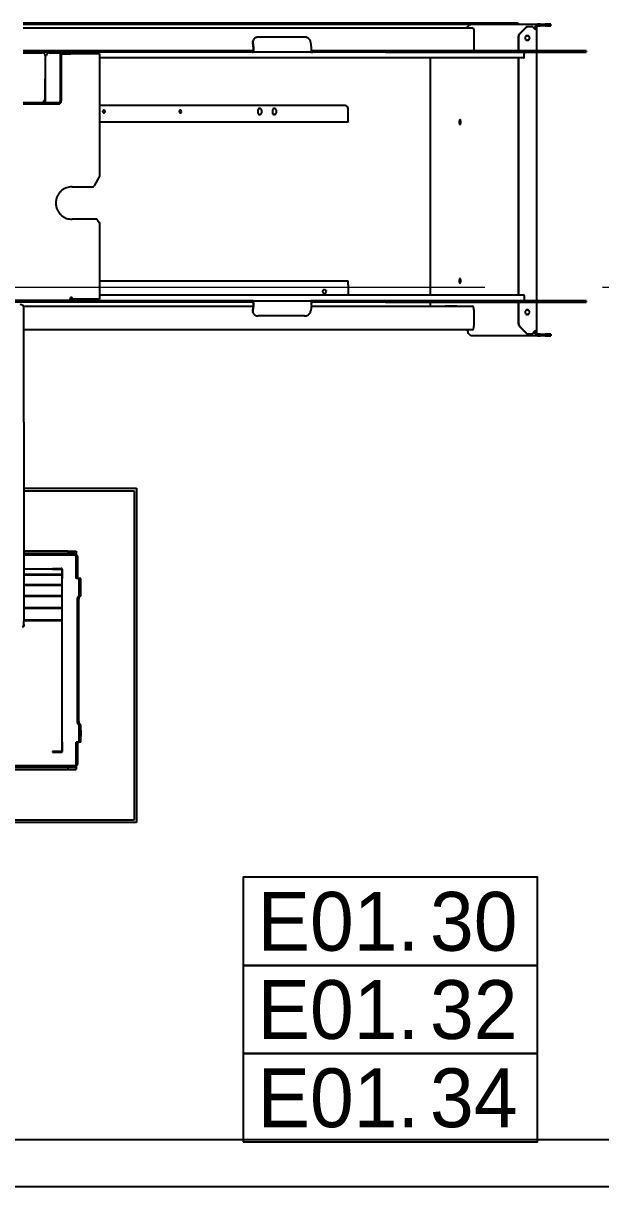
# Model space of a CAD drawing. Header units: millimetres. Extents: x -187347 to 135007, y -6415 to 292048.
# Drawn here: x -67176 to -66195, y 42526 to 44504 of the extents above; entities that cross this region are included whole.
import ezdxf
from ezdxf.enums import TextEntityAlignment as Align

# ---------------------------------------------------------------- set-up
doc = ezdxf.new("R2010")
doc.units = ezdxf.units.MM
doc.header["$LTSCALE"] = 100
doc.linetypes.add('Z_LINE-CNTR', pattern=[17, 12, -2, 1, -2])
for name, color, linetype in [('Layout Cabinplant', 30, 'Continuous'), ('LAYOUT customer', 5, 'Continuous'), ('POSNR', 4, 'Continuous'), ('STEEL', 5, 'Continuous')]:
    doc.layers.add(name, color=color, linetype=linetype)
doc.layers.add('S-GRID', color=7, linetype='Continuous', lineweight=5)
doc.styles.add('015_100', font='', dxfattribs={"height": 150})
doc.styles.get('015_100').set_extended_font_data('Univers 45 Light')

# ---------------------------------------------------------------- blocks, each defined once
blk = doc.blocks.new('General_posnr_weighing')
at = {"layer": 'POSNR', "color": 4, "linetype": 'Continuous'}
blk.add_lwpolyline([(-250, -75), (250, -75), (250, 75), (-250, 75)], close=True, dxfattribs=at)
at = {"layer": 'POSNR', "color": 4, "linetype": 'Continuous', "style": '015_100', "flags": 8}
for tag, p in [('E01.', (-88.2, 0)), ('XX', (141.8, 0))]:
    blk.add_attdef(tag, text='', height=100, dxfattribs=at).set_placement(p, align=Align.MIDDLE)
blk = doc.blocks.new('steel weighing')
at = {"layer": 'STEEL', "color": 7, "linetype": 'ByBlock', "ltscale": 20, "elevation": 1.7}
blk.add_lwpolyline([(848801.8, 729051.5), (854381.8, 729051.5), (854381.8, 728971.5), (848801.8, 728971.5)], close=True, dxfattribs=at)
blk = doc.blocks.new('CP hopper')
at = {"layer": 'Layout Cabinplant', "linetype": 'Continuous'}
for p, q in [((-27771.2, -1909), (-27771.2, -1150.2)), ((-27767.2, -1905), (-27767.2, -1154.2)), ((-27681.8, -1792.6), (-27681.8, -1262.6)), ((-27677.2, -1288.6), (-27677.2, -1766.6)), ((-27674.6, -1288.6), (-27674.6, -1766.6)), ((-27427.8, -1717.6), (-27427.8, -1782.6)), ((-27427.3, -1782.6), (-27427.3, -1717.6)), ((-27406.7, -1717.6), (-27406.7, -1782.6)), ((-27406.3, -1782.6), (-27406.3, -1717.6)), ((-27386.6, -1717.6), (-27386.6, -1782.6)), ((-27386.2, -1782.6), (-27386.2, -1717.6)), ((-27367.7, -1717.6), (-27367.7, -1782.6)), ((-27367.3, -1782.6), (-27367.3, -1717.6)), ((-27350.2, -1717.6), (-27350.2, -1782.6)), ((-27349.8, -1782.6), (-27349.8, -1717.6)), ((-27340.6, -1766.6), (-27340.6, -1717.6)), ((-27316.6, -1766.6), (-27316.6, -1717.6)), ((-27314.1, -1766.6), (-27314.1, -1717.6)), ((-27309.5, -1717.6), (-27309.5, -1792.6)), ((-27207.2, -1717.6), (-27207.2, -1905)), ((-27203.2, -1717.6), (-27203.2, -1909)), ((-27677.2, -1766.6), (-27677.2, -1804)), ((-27674.6, -1766.6), (-27674.6, -1804)), ((-27651.5, -1766.6), (-27651.6, -1781)), ((-27651.6, -1778.6), (-27651.1, -1778.6)), ((-27650.6, -1766.6), (-27651.5, -1766.6)), ((-27651.1, -1778.6), (-27650.6, -1778.6)), ((-27650.6, -1779.6), (-27650.6, -1766.6)), ((-27650.6, -1778.6), (-27650.6, -1766.6)), ((-27650.6, -1778.6), (-27650.6, -1779.6)), ((-27340.6, -1766.6), (-27340.6, -1767.2)), ((-27339.8, -1766.6), (-27340.6, -1766.6)), ((-27340.6, -1766.6), (-27340.6, -1778.6)), ((-27340.6, -1767.2), (-27340.6, -1779.6)), ((-27340.6, -1779.6), (-27340.6, -1778.6)), ((-27340.6, -1778.6), (-27340.2, -1778.6)), ((-27340.2, -1778.6), (-27339.7, -1778.6)), ((-27339.7, -1781), (-27339.8, -1766.6)), ((-27316.6, -1804), (-27316.6, -1766.6)), ((-27314.1, -1804), (-27314.1, -1766.6)), ((-27678.7, -1792.6), (-27681.8, -1792.6)), ((-27681.1, -1792.6), (-27681.1, -1806.6)), ((-27677.2, -1792.6), (-27678.7, -1792.6)), ((-27651.6, -1781), (-27651.6, -1781.7)), ((-27651.6, -1781.7), (-27651.5, -1782.4)), ((-27651.5, -1782.4), (-27651.3, -1782.7)), ((-27651.3, -1782.7), (-27651, -1783.1)), ((-27650.6, -1783.4), (-27650.2, -1783.5)), ((-27650.2, -1783.5), (-27649.6, -1783.6)), ((-27649.6, -1783.6), (-27649, -1783.5)), ((-27649, -1783.5), (-27634.6, -1783.5)), ((-27635.2, -1782.6), (-27647.6, -1782.6)), ((-27647.6, -1782.6), (-27646.6, -1782.6)), ((-27646.6, -1782.6), (-27634.6, -1782.6)), ((-27641.4, -1782.6), (-27641.4, -1783.5)), ((-27641.1, -1783.5), (-27641.1, -1782.6)), ((-27634.6, -1782.6), (-27635.2, -1782.6)), ((-27634.6, -1782.6), (-27356.6, -1782.6)), ((-27634.6, -1783.5), (-27634.6, -1782.6)), ((-27634.6, -1782.6), (-27495.6, -1782.6)), ((-27495.6, -1782.6), (-27356.6, -1782.6)), ((-27356.6, -1782.6), (-27356.6, -1783.5)), ((-27356, -1782.6), (-27356.6, -1782.6)), ((-27356.6, -1782.6), (-27344.6, -1782.6)), ((-27356.6, -1783.5), (-27342.3, -1783.5)), ((-27343.6, -1782.6), (-27356, -1782.6)), ((-27350.2, -1782.6), (-27350.2, -1783.5)), ((-27349.8, -1783.5), (-27349.8, -1782.6)), ((-27344.6, -1782.6), (-27343.6, -1782.6)), ((-27342.3, -1783.5), (-27341.5, -1783.6)), ((-27341.5, -1783.6), (-27340.9, -1783.5)), ((-27340.9, -1783.5), (-27340.5, -1783.3)), ((-27340.5, -1783.3), (-27340.1, -1783)), ((-27339.9, -1782.6), (-27339.7, -1782.2)), ((-27339.7, -1781.6), (-27339.7, -1781)), ((-27339.7, -1782.2), (-27339.7, -1781.6)), ((-27312.5, -1792.6), (-27314.1, -1792.6)), ((-27309.5, -1792.6), (-27312.5, -1792.6)), ((-27310.1, -1792.6), (-27310.1, -1806.6)), ((-27310.1, -1792.6), (-27310.1, -1806.6)), ((-27676.5, -1806.6), (-27681.1, -1806.6)), ((-27677.2, -1804), (-27674.6, -1804)), ((-27675.8, -1806.6), (-27676.5, -1806.6)), ((-27675.8, -1806.6), (-27674.7, -1807.8)), ((-27672.1, -1806.6), (-27672.1, -1809.2)), ((-27672.1, -1806.6), (-27634.6, -1806.6)), ((-27672.1, -1809.2), (-27634.6, -1809.2)), ((-27634.6, -1811.2), (-27634.6, -1806.6)), ((-27604.6, -1811.2), (-27634.6, -1811.2)), ((-27634.6, -1811.2), (-27634.6, -1811.6)), ((-27634.6, -1811.6), (-27634.6, -1811.2)), ((-27624.6, -1811.6), (-27634.6, -1811.6)), ((-27634.6, -1814.6), (-27634.6, -1811.6)), ((-27634.6, -1814.6), (-27624.6, -1814.6)), ((-27614.6, -1811.6), (-27624.6, -1811.6)), ((-27614.6, -1814.6), (-27624.6, -1814.6)), ((-27604.6, -1811.6), (-27614.6, -1811.6)), ((-27614.6, -1814.6), (-27604.6, -1814.6)), ((-27604.6, -1811.6), (-27604.6, -1811.2)), ((-27604.6, -1811.6), (-27604.6, -1814.6)), ((-27604.6, -1814.6), (-27604.6, -1813.6)), ((-27391.6, -1808.4), (-27599.6, -1808.4)), ((-27599.6, -1811), (-27391.6, -1811)), ((-27386.6, -1811), (-27386.6, -1811.6)), ((-27356.6, -1811.2), (-27386.6, -1811)), ((-27376.6, -1811.6), (-27386.6, -1811.6)), ((-27386.6, -1814.6), (-27386.6, -1811.6)), ((-27386.6, -1814.6), (-27376.6, -1814.6)), ((-27376.6, -1811.6), (-27366.6, -1811.6)), ((-27376.6, -1814.6), (-27366.6, -1814.6)), ((-27356.6, -1811.6), (-27366.6, -1811.6)), ((-27366.6, -1814.6), (-27356.6, -1814.6)), ((-27356.6, -1806.6), (-27319.2, -1806.6)), ((-27356.6, -1811.2), (-27356.6, -1806.6)), ((-27356.6, -1809.2), (-27356.6, -1811.2)), ((-27356.6, -1809.2), (-27319.2, -1809.2)), ((-27356.6, -1811.6), (-27356.6, -1811.2)), ((-27356.6, -1811.6), (-27356.6, -1811.2)), ((-27356.6, -1811.6), (-27356.6, -1811.2)), ((-27356.6, -1813.8), (-27356.6, -1811.6)), ((-27356.6, -1811.6), (-27356.6, -1814.6)), ((-27356.6, -1814.6), (-27356.6, -1813.8)), ((-27319.2, -1809.2), (-27319.2, -1806.6)), ((-27316.6, -1804), (-27314.1, -1804)), ((-27314.7, -1806.6), (-27315.4, -1806.6)), ((-27310.1, -1806.6), (-27314.7, -1806.6)), ((-27203.2, -1909), (-27771.2, -1909)), ((-27207.2, -1905), (-27767.2, -1905))]:
    blk.add_line(p, q, dxfattribs=at)
for centre, start, end in [((-27647.6, -1779.6), 180, 270), ((-27647.6, -1779.6), 180, 270), ((-27343.6, -1779.6), 270, 0), ((-27343.6, -1779.6), 270, 0)]:
    blk.add_arc(centre, 3, start, end, dxfattribs=at)
for points in [[(-27677.2, -1804), (-27676.8, -1805.2), (-27676.1, -1806.3), (-27675.7, -1806.8), (-27675.3, -1807.3), (-27674.8, -1807.7), (-27674.3, -1808.1), (-27673.2, -1808.8), (-27672.1, -1809.2)], [(-27674.6, -1804), (-27674.4, -1804.6), (-27674.1, -1805.2), (-27674, -1805.4), (-27673.8, -1805.5), (-27673.6, -1805.7), (-27673.4, -1805.9), (-27672.7, -1806.3), (-27672.1, -1806.6)], [(-27599.6, -1808.4), (-27600.6, -1808.5), (-27601.6, -1808.6), (-27602, -1808.7), (-27602.4, -1808.9), (-27602.8, -1809), (-27603.2, -1809.2), (-27603.5, -1809.4), (-27603.8, -1809.6), (-27604, -1809.8), (-27604.3, -1810), (-27604.6, -1810.6), (-27604.6, -1811.2)], [(-27599.6, -1811), (-27600.6, -1811), (-27601.6, -1811.2), (-27602, -1811.3), (-27602.4, -1811.4), (-27602.8, -1811.6), (-27603.2, -1811.7), (-27603.5, -1811.9), (-27603.8, -1812.1), (-27604, -1812.3), (-27604.3, -1812.6), (-27604.5, -1813), (-27604.6, -1813.6)], [(-27604.1, -1812.4), (-27604.5, -1813), (-27604.6, -1813.6)], [(-27386.6, -1811), (-27386.8, -1810.5), (-27387, -1810), (-27387.2, -1809.8), (-27387.5, -1809.6), (-27387.8, -1809.4), (-27388.1, -1809.2), (-27388.5, -1809), (-27388.9, -1808.9), (-27389.3, -1808.7), (-27389.7, -1808.6), (-27390.7, -1808.5), (-27391.6, -1808.4)], [(-27386.6, -1813.6), (-27386.8, -1813.1), (-27387, -1812.6), (-27387.2, -1812.3), (-27387.5, -1812.1), (-27387.8, -1811.9), (-27388.1, -1811.7), (-27388.5, -1811.6), (-27388.9, -1811.4), (-27389.3, -1811.3), (-27389.7, -1811.2), (-27390.7, -1811), (-27391.6, -1811)], [(-27319.2, -1809.2), (-27318, -1808.8), (-27317, -1808.1), (-27316.5, -1807.7), (-27316, -1807.3), (-27315.5, -1806.8), (-27315.1, -1806.3), (-27314.5, -1805.2), (-27314.1, -1804)], [(-27319.2, -1806.6), (-27318.6, -1806.4), (-27318.1, -1806.1), (-27317.9, -1805.9), (-27317.7, -1805.8), (-27317.5, -1805.6), (-27317.3, -1805.3), (-27316.9, -1804.7), (-27316.6, -1804)]]:
    blk.add_spline(points, degree=3, dxfattribs=at)
at = {"layer": 'LAYOUT customer', "linetype": 'Continuous'}
for p, q in [((-26886.6, -2105.6), (-26886.6, -1637.1)), ((-26884.6, -2105.6), (-26884.6, -1661.7)), ((-26883.6, -1795.8), (-26883.6, -1661.7)), ((-27438.2, -1714.6), (-27438.2, -1717.6)), ((-27438.2, -1717.6), (-27429.2, -1717.6)), ((-27434.9, -1717.6), (-27438.2, -1717.6)), ((-27090.6, -1717.6), (-27429.2, -1717.6)), ((-27090.6, -1717.6), (-27046.6, -1717.6)), ((-27046.6, -1717.6), (-27035.5, -1717.6)), ((-27035.5, -1717.6), (-26896.6, -1717.6)), ((-26933.6, -2480.4), (-26933.6, -1717.6)), ((-26893.6, -1716.7), (-26893.6, -2107.6)), ((-26549.6, -1716.6), (-26549.6, -1776.3)), ((-26547.6, -1776.4), (-26547.6, -1716.6)), ((-26462.6, -1716.6), (-26462.6, -1749.2)), ((-26461.6, -2105.6), (-26461.6, -1716.6)), ((-26459.6, -2105.6), (-26459.6, -1716.6)), ((-26420.6, -1716.6), (-26420.6, -2480.4)), ((-26414.1, -1716.6), (-26414.1, -2556.8)), ((-26412.6, -2556.8), (-26412.6, -1716.6)), ((-26544.7, -1754.1), (-26544.7, -1751.3)), ((-26544.7, -1754.7), (-26544.7, -1754.1)), ((-26544.7, -1754.1), (-26468.5, -1754.2)), ((-26467.6, -1754.1), (-26544.7, -1754.1)), ((-26467.6, -1754.1), (-26467.5, -1756)), ((-26549, -1778.6), (-26549.6, -1776.3)), ((-26548.5, -1779.4), (-26549, -1778.6)), ((-26547, -1780.6), (-26547.8, -1780.1)), ((-26467.5, -1779.3), (-26544.7, -1779.3)), ((-26462.6, -1760.8), (-26462.6, -1784.1)), ((-26883.6, -1795.8), (-26883.6, -1799.8)), ((-26883.6, -1799.8), (-26883.6, -1795.8)), ((-26883.6, -1799.8), (-26881.6, -1799.8)), ((-26883.6, -1799.8), (-26883.6, -1843.4)), ((-26881.6, -1799.8), (-26881.6, -1796.5)), ((-26881.6, -1799.8), (-26881.6, -1796.5)), ((-26881.6, -1799.8), (-26881.6, -1798.2)), ((-26881.6, -1798.2), (-26881.6, -1799.8)), ((-26878.7, -1798.2), (-26881.6, -1798.2)), ((-26881.6, -1799.8), (-26881.6, -1845.5)), ((-26881.6, -1799.8), (-26878.7, -1799.9)), ((-26881.6, -1843.4), (-26881.6, -1799.8)), ((-26878.7, -1799.9), (-26878.7, -1796.7)), ((-26745.6, -1796.7), (-26745.6, -1798.3)), ((-26745.6, -1798.3), (-26745.6, -1799)), ((-26745.6, -1799), (-26745.6, -1799.7)), ((-26745.6, -1841.1), (-26745.6, -1799.7)), ((-26690.7, -1798.3), (-26690.7, -1796.7)), ((-26690.7, -1799), (-26690.7, -1798.3)), ((-26690.6, -1799.7), (-26690.7, -1799)), ((-26690.6, -1799.7), (-26690.6, -1835)), ((-26544.6, -1781.2), (-26544.6, -1780.9)), ((-26467.6, -1780.9), (-26544.6, -1780.9)), ((-26467.6, -1781.2), (-26544.6, -1781.2)), ((-26467.6, -1780.9), (-26467.6, -1781.2)), ((-26465.3, -1781.9), (-26465.7, -1781.9)), ((-26465.3, -1782.3), (-26465.3, -1781.9)), ((-26464.6, -1784.2), (-26464.6, -1783.8)), ((-26464.6, -1783.8), (-26464.6, -1784.2)), ((-26464.6, -1784.2), (-26464.6, -1796.7)), ((-26462.6, -1796.3), (-26464.6, -1796.3)), ((-26464.6, -1799.9), (-26464.6, -1796.7)), ((-26464.6, -1798.2), (-26462.6, -1798.2)), ((-26464.6, -1845.5), (-26464.6, -1799.9)), ((-26462.6, -1784.1), (-26462.6, -1796.3)), ((-26462.6, -1798.2), (-26462.6, -1796.3)), ((-26462.6, -1796.3), (-26462.6, -1798.2)), ((-26462.6, -1843.8), (-26462.6, -1798.2)), ((-26673.8, -1845.5), (-26689.2, -1836.9)), ((-26883.6, -1844.1), (-26883.6, -1843.4)), ((-26883.6, -1843.4), (-26883.6, -1844.1)), ((-26881.6, -1843.4), (-26883.6, -1843.4)), ((-26883.6, -1844.1), (-26881.6, -1844.1)), ((-26881.6, -1844.1), (-26881.6, -1843.4)), ((-26881.6, -1844.1), (-26881.6, -1843.4)), ((-26881.6, -1845.5), (-26881.6, -1846.3)), ((-26753.3, -1846.3), (-26881.6, -1846.3)), ((-26874.6, -2566.9), (-26874.6, -1846.3)), ((-26850.6, -1846.3), (-26850.6, -2268.6)), ((-26753.3, -1846.3), (-26753.8, -1846.3)), ((-26752.6, -1846.2), (-26753.3, -1846.3)), ((-26751.4, -1845.5), (-26752.6, -1846.2)), ((-26747.1, -1843.1), (-26751.4, -1845.5)), ((-26672.6, -1846.2), (-26673.8, -1845.5)), ((-26672, -1846.3), (-26672.6, -1846.2)), ((-26464.6, -1846.3), (-26672, -1846.3)), ((-26671.4, -1846.3), (-26672, -1846.3)), ((-26580.6, -2268.6), (-26580.6, -1846.3)), ((-26564.7, -1852.8), (-26564.9, -1853.2)), ((-26564.9, -1853.6), (-26564.9, -1853.2)), ((-26564.9, -1853.2), (-26564.9, -1853.6)), ((-26564.9, -1853.6), (-26564.9, -1854)), ((-26564.9, -1854), (-26564.8, -1854.4)), ((-26564.8, -1854.4), (-26564.4, -1855)), ((-26564.4, -1852.2), (-26564.7, -1852.8)), ((-26563.8, -1851.7), (-26564.4, -1852.2)), ((-26564.4, -1855), (-26564.1, -1855.4)), ((-26564.1, -1855.4), (-26563.3, -1855.8)), ((-26563.2, -1851.5), (-26563.8, -1851.7)), ((-26563.3, -1855.8), (-26562.6, -1855.9)), ((-26562.6, -1851.4), (-26563.2, -1851.5)), ((-26562, -1851.5), (-26562.6, -1851.4)), ((-26562.6, -1855.9), (-26562, -1855.8)), ((-26561.2, -1851.9), (-26562, -1851.5)), ((-26562, -1855.8), (-26561.5, -1855.6)), ((-26561.5, -1855.6), (-26560.9, -1855)), ((-26560.9, -1852.2), (-26561.2, -1851.9)), ((-26560.5, -1852.8), (-26560.9, -1852.2)), ((-26560.9, -1855), (-26560.5, -1854.4)), ((-26560.4, -1853.2), (-26560.5, -1852.8)), ((-26560.5, -1854.4), (-26560.4, -1854)), ((-26560.4, -1853.6), (-26560.4, -1853.2)), ((-26560.4, -1854), (-26560.4, -1853.6)), ((-26560.4, -1853.6), (-26560.4, -1854)), ((-26552.6, -2263.6), (-26552.6, -1846.3)), ((-26471.6, -2566.9), (-26471.6, -1846.3)), ((-26462.6, -1843.8), (-26464.6, -1843.8)), ((-26464.6, -1844.3), (-26462.6, -1844.3)), ((-26464.6, -1846.3), (-26464.6, -1845.5)), ((-26462.6, -1844.3), (-26462.6, -1843.8)), ((-26462.6, -1843.8), (-26462.6, -1844.3)), ((-26564.7, -1982.8), (-26564.9, -1983.2)), ((-26564.9, -1983.2), (-26564.9, -1983.6)), ((-26564.9, -1983.6), (-26564.9, -1984)), ((-26564.9, -1984), (-26564.8, -1984.4)), ((-26564.8, -1984.4), (-26564.4, -1985)), ((-26564.4, -1982.2), (-26564.7, -1982.8)), ((-26563.8, -1981.7), (-26564.4, -1982.2)), ((-26564.4, -1985), (-26564.1, -1985.4)), ((-26564.1, -1985.4), (-26563.3, -1985.8)), ((-26563.2, -1981.5), (-26563.8, -1981.7)), ((-26563.3, -1985.8), (-26562.6, -1985.9)), ((-26562.6, -1981.4), (-26563.2, -1981.5)), ((-26562, -1981.5), (-26562.6, -1981.4)), ((-26562.6, -1985.9), (-26562, -1985.8)), ((-26561.2, -1981.9), (-26562, -1981.5)), ((-26562, -1985.8), (-26561.5, -1985.6)), ((-26561.5, -1985.6), (-26560.9, -1985)), ((-26560.9, -1982.2), (-26561.2, -1981.9)), ((-26560.5, -1982.8), (-26560.9, -1982.2)), ((-26560.9, -1985), (-26560.5, -1984.4)), ((-26560.4, -1983.2), (-26560.5, -1982.8)), ((-26560.5, -1984.4), (-26560.4, -1984)), ((-26560.4, -1983.6), (-26560.4, -1983.2)), ((-26560.4, -1984), (-26560.4, -1983.6)), ((-26560.4, -1983.6), (-26560.4, -1984)), ((-26910.2, -2194.5), (-26910.2, -2116)), ((-26904.7, -2107.5), (-26903.7, -2107.1)), ((-26904.7, -2107.5), (-26901.6, -2107.1)), ((-26900.6, -2106.8), (-26903.7, -2107.1)), ((-26892, -2108.2), (-26901.6, -2107.1)), ((-26900.6, -2106.8), (-26891, -2107.9)), ((-26884.6, -2105.6), (-26886.6, -2105.6)), ((-26886.6, -2105.6), (-26886.6, -2107.4)), ((-26886.6, -2105.6), (-26886.6, -2107.4)), ((-26886.6, -2107.4), (-26886.6, -2106.8)), ((-26886.6, -2106.8), (-26886.6, -2107.4)), ((-26886.6, -2107.4), (-26884.6, -2107.4)), ((-26884.6, -2107.4), (-26884.6, -2105.6)), ((-26884.6, -2107.4), (-26884.6, -2105.6)), ((-26884.6, -2106.8), (-26884.6, -2107.4)), ((-26884.6, -2107.4), (-26884.6, -2106.8)), ((-26884.6, -2107.4), (-26884.6, -2205.6)), ((-26566.7, -2116.1), (-26567.2, -2116.6)), ((-26566.2, -2115.8), (-26566.7, -2116.1)), ((-26565.5, -2115.5), (-26566.2, -2115.8)), ((-26564.6, -2115.4), (-26565.5, -2115.5)), ((-26560.6, -2115.4), (-26564.6, -2115.4)), ((-26559.8, -2115.5), (-26560.6, -2115.4)), ((-26559, -2115.8), (-26559.8, -2115.5)), ((-26558.6, -2116.1), (-26559, -2115.8)), ((-26558.1, -2116.6), (-26558.6, -2116.1)), ((-26461.6, -2105.6), (-26461.6, -2107.4)), ((-26459.6, -2105.6), (-26461.6, -2105.6)), ((-26461.6, -2105.6), (-26461.6, -2107.4)), ((-26461.6, -2106.8), (-26461.6, -2107.4)), ((-26461.6, -2107.4), (-26461.6, -2106.8)), ((-26461.6, -2205.6), (-26461.6, -2107.4)), ((-26461.6, -2107.4), (-26459.6, -2107.4)), ((-26459.6, -2107.4), (-26459.6, -2105.6)), ((-26459.6, -2107.4), (-26459.6, -2105.6)), ((-26459.6, -2107.4), (-26459.6, -2106.8)), ((-26459.6, -2106.8), (-26459.6, -2107.4)), ((-26455.2, -2107.9), (-26445.7, -2106.8)), ((-26444.7, -2107.1), (-26454.3, -2108.2)), ((-26442.6, -2107.1), (-26445.7, -2106.8)), ((-26444.7, -2107.1), (-26441.6, -2107.5)), ((-26442.6, -2107.1), (-26441.6, -2107.5)), ((-26436.1, -2194.5), (-26436.1, -2116)), ((-26567.8, -2118), (-26567.9, -2118.6)), ((-26567.8, -2119.2), (-26567.9, -2118.6)), ((-26567.9, -2118.6), (-26567.8, -2119.2)), ((-26567.7, -2117.4), (-26567.8, -2118)), ((-26567.7, -2119.8), (-26567.8, -2119.2)), ((-26567.8, -2119.2), (-26567.7, -2119.8)), ((-26567.2, -2116.6), (-26567.7, -2117.4)), ((-26567.7, -2119.8), (-26567.2, -2120.6)), ((-26567.2, -2120.6), (-26566.7, -2121.1)), ((-26566.7, -2121.1), (-26566.2, -2121.4)), ((-26566.2, -2121.4), (-26565.5, -2121.7)), ((-26565.5, -2121.7), (-26564.6, -2121.9)), ((-26564.6, -2121.9), (-26560.6, -2121.9)), ((-26560.6, -2121.9), (-26559.8, -2121.7)), ((-26559.8, -2121.7), (-26559, -2121.4)), ((-26559, -2121.4), (-26559.4, -2121.6)), ((-26559, -2121.4), (-26558.6, -2121.1)), ((-26558.6, -2121.1), (-26559, -2121.4)), ((-26558.6, -2121.1), (-26558.1, -2120.6)), ((-26558.1, -2120.6), (-26558.6, -2121.1)), ((-26557.6, -2117.5), (-26558.1, -2116.6)), ((-26558.1, -2120.6), (-26557.6, -2119.8)), ((-26557.6, -2119.8), (-26557.9, -2120.2)), ((-26557.5, -2118), (-26557.6, -2117.5)), ((-26557.6, -2119.8), (-26557.5, -2119.3)), ((-26557.4, -2118.6), (-26557.5, -2118)), ((-26557.5, -2118), (-26557.4, -2118.6)), ((-26557.5, -2119.3), (-26557.4, -2118.6)), ((-26567.8, -2143), (-26567.9, -2143.6)), ((-26567.9, -2143.6), (-26567.8, -2144.3)), ((-26567.8, -2144.3), (-26567.9, -2143.6)), ((-26567.7, -2142.5), (-26567.8, -2143)), ((-26567.8, -2144.3), (-26567.7, -2144.8)), ((-26567.7, -2144.8), (-26567.8, -2144.3)), ((-26567.2, -2141.6), (-26567.7, -2142.5)), ((-26567.7, -2142.5), (-26567.2, -2141.6)), ((-26567.7, -2144.8), (-26567.2, -2145.6)), ((-26566.7, -2141.1), (-26567.2, -2141.6)), ((-26567.2, -2141.6), (-26566.7, -2141.1)), ((-26567.2, -2145.6), (-26566.7, -2146.1)), ((-26566.2, -2140.8), (-26566.7, -2141.1)), ((-26566.7, -2141.1), (-26566.2, -2140.8)), ((-26566.7, -2146.1), (-26566.2, -2146.4)), ((-26565.5, -2140.5), (-26566.2, -2140.8)), ((-26566.2, -2146.4), (-26565.5, -2146.7)), ((-26564.6, -2140.4), (-26565.5, -2140.5)), ((-26565.5, -2146.7), (-26564.6, -2146.9)), ((-26560.6, -2140.4), (-26564.6, -2140.4)), ((-26564.6, -2146.9), (-26560.6, -2146.9)), ((-26559.8, -2140.5), (-26560.6, -2140.4)), ((-26560.6, -2146.9), (-26559.8, -2146.7)), ((-26559, -2140.8), (-26559.8, -2140.5)), ((-26559.8, -2146.7), (-26559.1, -2146.5)), ((-26559.1, -2146.5), (-26558.6, -2146.1)), ((-26558.6, -2141.1), (-26559, -2140.8)), ((-26558.1, -2141.6), (-26558.6, -2141.1)), ((-26558.1, -2145.6), (-26558.6, -2146.1)), ((-26558.6, -2146.1), (-26558.1, -2145.6)), ((-26558.1, -2141.6), (-26557.9, -2142)), ((-26557.6, -2142.5), (-26558.1, -2141.6)), ((-26558.1, -2145.6), (-26557.6, -2144.8)), ((-26557.6, -2144.8), (-26557.9, -2145.2)), ((-26557.5, -2143), (-26557.6, -2142.5)), ((-26557.6, -2144.8), (-26557.5, -2144.3)), ((-26557.5, -2143), (-26557.4, -2143.6)), ((-26557.4, -2143.6), (-26557.5, -2143)), ((-26557.5, -2144.3), (-26557.4, -2143.6)), ((-26892, -2206.4), (-26901.6, -2205.3)), ((-26893.6, -2206.2), (-26893.6, -2480.4)), ((-26886.6, -2206.3), (-26886.6, -2208.9)), ((-26886.6, -2206.3), (-26886.6, -2208.9)), ((-26886.6, -2332.1), (-26886.6, -2208.9)), ((-26886.6, -2208.9), (-26884.6, -2208.9)), ((-26884.6, -2206.1), (-26884.6, -2205.6)), ((-26884.6, -2208.9), (-26884.6, -2205.6)), ((-26884.6, -2206.5), (-26884.6, -2206.1)), ((-26884.6, -2208.9), (-26884.6, -2206.5)), ((-26884.6, -2332.1), (-26884.6, -2208.9)), ((-26461.6, -2205.6), (-26461.6, -2206.1)), ((-26461.6, -2205.6), (-26461.6, -2208.9)), ((-26461.6, -2206.1), (-26461.6, -2206.5)), ((-26461.6, -2206.5), (-26461.6, -2208.9)), ((-26461.6, -2208.9), (-26459.6, -2208.9)), ((-26461.6, -2332.1), (-26461.6, -2208.9)), ((-26459.6, -2208.9), (-26459.6, -2206.3)), ((-26459.6, -2208.9), (-26459.6, -2206.3)), ((-26459.6, -2332.1), (-26459.6, -2208.9)), ((-26454.3, -2206.4), (-26444.7, -2205.3)), ((-26871.8, -2228), (-26871.9, -2228.6)), ((-26871.9, -2228.6), (-26871.8, -2229.3)), ((-26871.8, -2229.3), (-26871.9, -2228.6)), ((-26871.7, -2227.4), (-26871.8, -2228)), ((-26871.8, -2229.3), (-26871.7, -2229.8)), ((-26871.7, -2229.8), (-26871.8, -2229.3)), ((-26871.2, -2226.6), (-26871.7, -2227.4)), ((-26871.7, -2229.8), (-26871.2, -2230.6)), ((-26870.7, -2226.1), (-26871.2, -2226.6)), ((-26871.2, -2230.6), (-26870.7, -2231.1)), ((-26870.2, -2225.8), (-26870.7, -2226.1)), ((-26870.7, -2231.1), (-26870.2, -2231.4)), ((-26869.5, -2225.5), (-26870.2, -2225.8)), ((-26870.2, -2231.4), (-26869.5, -2231.7)), ((-26868.6, -2225.4), (-26869.5, -2225.5)), ((-26869.5, -2231.7), (-26868.6, -2231.9)), ((-26867.8, -2225.5), (-26868.6, -2225.4)), ((-26868.6, -2231.9), (-26867.8, -2231.7)), ((-26867, -2225.8), (-26867.8, -2225.5)), ((-26867.8, -2231.7), (-26867, -2231.4)), ((-26867, -2231.4), (-26867.4, -2231.6)), ((-26866.6, -2226.1), (-26867, -2225.8)), ((-26867, -2231.4), (-26866.6, -2231.1)), ((-26866.6, -2231.1), (-26867, -2231.4)), ((-26866.1, -2226.6), (-26866.6, -2226.1)), ((-26866.6, -2231.1), (-26866.1, -2230.6)), ((-26866.1, -2230.6), (-26866.6, -2231.1)), ((-26865.6, -2227.5), (-26866.1, -2226.6)), ((-26866.1, -2230.6), (-26865.6, -2229.8)), ((-26865.6, -2229.8), (-26865.9, -2230.2)), ((-26865.5, -2228), (-26865.6, -2227.5)), ((-26865.6, -2229.8), (-26865.5, -2229.3)), ((-26865.4, -2228.6), (-26865.5, -2228)), ((-26865.5, -2228), (-26865.4, -2228.6)), ((-26865.5, -2229.3), (-26865.4, -2228.6)), ((-26857.3, -2268.6), (-26874.6, -2268.6)), ((-26857.3, -2268.6), (-26850.6, -2268.6)), ((-26580.6, -2268.6), (-26573.9, -2268.6)), ((-26573.9, -2268.6), (-26557.6, -2268.6)), ((-26884.6, -2332.1), (-26886.6, -2332.1)), ((-26886.6, -2332.1), (-26886.6, -2335.5)), ((-26886.6, -2332.1), (-26886.6, -2335.5)), ((-26884.6, -2335.5), (-26884.6, -2332.1)), ((-26884.6, -2335.5), (-26884.6, -2332.1)), ((-26459.6, -2332.1), (-26461.6, -2332.1)), ((-26461.6, -2332.1), (-26461.6, -2335.5)), ((-26461.6, -2332.1), (-26461.6, -2335.5)), ((-26459.6, -2335.5), (-26459.6, -2332.1)), ((-26459.6, -2335.5), (-26459.6, -2332.1)), ((-26886.6, -2335.5), (-26886.6, -2668.7)), ((-26886.6, -2335.5), (-26884.6, -2335.5)), ((-26884.6, -2668.7), (-26884.6, -2335.5)), ((-26461.6, -2335.5), (-26461.6, -2668.7)), ((-26461.6, -2335.5), (-26459.6, -2335.5)), ((-26459.6, -2668.7), (-26459.6, -2335.5)), ((-26886.6, -2408.5), (-26893.6, -2408.5)), ((-26471.6, -2408.5), (-26874.6, -2408.5)), ((-26893.6, -2450.9), (-26893.6, -2433.5)), ((-26893.6, -2453.4), (-26893.6, -2450.9)), ((-26937.4, -2472.6), (-26933.6, -2471.3)), ((-26854.6, -2459), (-26854.5, -2459.3)), ((-26854.5, -2459.3), (-26854.1, -2459.6)), ((-26854.1, -2459.6), (-26853.8, -2459.8)), ((-26853.8, -2459.8), (-26853.1, -2460)), ((-26853.1, -2460), (-26852.1, -2460.2)), ((-26852.1, -2460.2), (-26851.4, -2460.3)), ((-26851.4, -2460.3), (-26850.7, -2460.3)), ((-26850.7, -2460.3), (-26849.9, -2460.3)), ((-26849.9, -2460.3), (-26849.2, -2460.3)), ((-26849.2, -2460.3), (-26848.2, -2460.1)), ((-26848.2, -2460.1), (-26847.5, -2459.8)), ((-26847.5, -2459.8), (-26847.2, -2459.6)), ((-26847.2, -2459.6), (-26846.8, -2459.3)), ((-26846.8, -2459.3), (-26846.6, -2459)), ((-26420.8, -2471.2), (-26419.5, -2471.6)), ((-26419.5, -2471.6), (-26418.3, -2472.3)), ((-26418.3, -2472.3), (-26417.1, -2473.2)), ((-26944.1, -2479.9), (-26943.7, -2478.4)), ((-26944.1, -2481.4), (-26944.1, -2479.9)), ((-26944.1, -2592.9), (-26944.1, -2481.4)), ((-26943.7, -2478.4), (-26943.1, -2476.9)), ((-26943.1, -2476.9), (-26942.2, -2475.7)), ((-26942.2, -2475.7), (-26941.2, -2474.5)), ((-26941.2, -2474.5), (-26940, -2473.6)), ((-26940, -2473.6), (-26938.8, -2473)), ((-26938.8, -2473), (-26937.4, -2472.6)), ((-26933.6, -2480.4), (-26933.2, -2481.3)), ((-26933.2, -2481.3), (-26931.9, -2482)), ((-26931.9, -2482), (-26929.9, -2482.5)), ((-26929.9, -2482.5), (-26927.6, -2482.6)), ((-26899.6, -2482.6), (-26927.6, -2482.6)), ((-26899.6, -2482.6), (-26897.3, -2482.5)), ((-26897.3, -2482.5), (-26895.4, -2482)), ((-26895.4, -2482), (-26894.1, -2481.3)), ((-26894.1, -2481.3), (-26893.6, -2480.4)), ((-26458.9, -2482), (-26459.6, -2481.6)), ((-26456.9, -2482.5), (-26458.9, -2482)), ((-26454.6, -2482.6), (-26456.9, -2482.5)), ((-26426.6, -2482.6), (-26454.6, -2482.6)), ((-26424.3, -2482.5), (-26426.6, -2482.6)), ((-26422.4, -2482), (-26424.3, -2482.5)), ((-26421.1, -2481.3), (-26422.4, -2482)), ((-26420.6, -2480.4), (-26421.1, -2481.3)), ((-26417.1, -2473.2), (-26416.1, -2474.2)), ((-26416.1, -2474.2), (-26415.2, -2475.6)), ((-26415.2, -2475.6), (-26414.6, -2477)), ((-26414.6, -2477), (-26414.2, -2478.5)), ((-26414.2, -2478.5), (-26414.1, -2480)), ((-26927.4, -2559.6), (-26939.2, -2571.2)), ((-26939.2, -2571.8), (-26927.4, -2560.2)), ((-26939.2, -2571.8), (-26939.2, -2571.2)), ((-26923.8, -2558.1), (-26886.6, -2558.1)), ((-26923.8, -2558.7), (-26886.6, -2558.7)), ((-26906.7, -2571), (-26907.1, -2571.5)), ((-26906.1, -2570.4), (-26906.7, -2571)), ((-26905.1, -2569.8), (-26906.1, -2570.4)), ((-26904.4, -2569.6), (-26905.1, -2569.8)), ((-26903.6, -2569.5), (-26904.4, -2569.6)), ((-26902.9, -2569.6), (-26903.6, -2569.5)), ((-26902.2, -2569.8), (-26902.9, -2569.6)), ((-26901.2, -2570.4), (-26902.2, -2569.8)), ((-26900.5, -2571), (-26901.2, -2570.4)), ((-26900.2, -2571.5), (-26900.5, -2571)), ((-26875.6, -2567.9), (-26881.7, -2567.9)), ((-26874.6, -2558.1), (-26471.6, -2558.1)), ((-26874.6, -2558.7), (-26471.6, -2558.7)), ((-26470.6, -2567.9), (-26464.5, -2567.9)), ((-26459.6, -2558.1), (-26434.5, -2558.1)), ((-26459.6, -2558.7), (-26434.5, -2558.7)), ((-26440.7, -2571), (-26441.1, -2571.5)), ((-26440.1, -2570.4), (-26440.7, -2571)), ((-26439.1, -2569.8), (-26440.1, -2570.4)), ((-26438.4, -2569.6), (-26439.1, -2569.8)), ((-26437.6, -2569.5), (-26438.4, -2569.6)), ((-26436.9, -2569.6), (-26437.6, -2569.5)), ((-26436.2, -2569.8), (-26436.9, -2569.6)), ((-26435.2, -2570.4), (-26436.2, -2569.8)), ((-26434.5, -2571), (-26435.2, -2570.4)), ((-26434.2, -2571.5), (-26434.5, -2571)), ((-26420.1, -2570.2), (-26430.9, -2559.6)), ((-26430.9, -2560.2), (-26420.1, -2570.8)), ((-26414.1, -2557.6), (-26414.1, -2556.8)), ((-26412.6, -2556.8), (-26414.1, -2556.8)), ((-26414.1, -2556.8), (-26414.1, -2557.6)), ((-26414.1, -2556.8), (-26414.1, -2557.6)), ((-26412.6, -2557.6), (-26414.1, -2557.6)), ((-26414.1, -2557.6), (-26412.6, -2557.6)), ((-26414.1, -2557.6), (-26414.1, -2592.9)), ((-26412.6, -2557.6), (-26412.6, -2556.8)), ((-26412.6, -2556.8), (-26412.6, -2557.6)), ((-26943.5, -2589.9), (-26944, -2591.4)), ((-26943.1, -2589), (-26943.5, -2589.9)), ((-26942.2, -2588), (-26943.1, -2589)), ((-26941.1, -2587.2), (-26942.2, -2588)), ((-26940, -2586.7), (-26941.1, -2587.2)), ((-26941.1, -2592.9), (-26941.1, -2587.2)), ((-26940.9, -2591.2), (-26940.5, -2590.4)), ((-26940.6, -2574.6), (-26940.6, -2575.2)), ((-26940.6, -2574.6), (-26940.6, -2575.2)), ((-26940.6, -2575.2), (-26940.6, -2583.1)), ((-26940.5, -2590.4), (-26940.1, -2590)), ((-26940.1, -2590), (-26939.4, -2589.5)), ((-26938.9, -2586.5), (-26940, -2586.7)), ((-26939.4, -2589.5), (-26938.9, -2589.3)), ((-26937.4, -2586.6), (-26938.9, -2586.5)), ((-26938.9, -2589.3), (-26938.2, -2589.3)), ((-26938.2, -2589.3), (-26937.4, -2589.4)), ((-26937, -2584.9), (-26937.4, -2584.4)), ((-26937.4, -2589.4), (-26937.4, -2586.6)), ((-26937.4, -2586.6), (-26936.5, -2586.8)), ((-26936.1, -2586.6), (-26937.4, -2586.6)), ((-26937.4, -2589.4), (-26936.6, -2589.8)), ((-26936.7, -2585.4), (-26937, -2584.9)), ((-26936.1, -2586.6), (-26936.7, -2585.4)), ((-26936.6, -2589.8), (-26936.1, -2589.8)), ((-26936.5, -2586.8), (-26936.1, -2586.6)), ((-26935.6, -2587.9), (-26936.1, -2586.6)), ((-26936.1, -2589.8), (-26886.6, -2589.8)), ((-26935.7, -2589.8), (-26935.5, -2589.3)), ((-26935.5, -2588.6), (-26935.6, -2587.9)), ((-26935.5, -2589.3), (-26935.5, -2588.6)), ((-26907.5, -2572.4), (-26907.6, -2573.4)), ((-26907.5, -2573.9), (-26907.6, -2572.9)), ((-26907.6, -2573.4), (-26907.5, -2574.5)), ((-26907.1, -2571.5), (-26907.5, -2572.4)), ((-26907.1, -2574.8), (-26907.5, -2573.9)), ((-26907.5, -2574.5), (-26907.1, -2575.4)), ((-26906.7, -2575.3), (-26907.1, -2574.8)), ((-26907.1, -2575.4), (-26906.8, -2575.9)), ((-26906.8, -2575.9), (-26906.1, -2576.5)), ((-26906.1, -2576), (-26906.7, -2575.3)), ((-26905.1, -2576.5), (-26906.1, -2576)), ((-26906.1, -2576.5), (-26905.1, -2577.1)), ((-26904.4, -2576.7), (-26905.1, -2576.5)), ((-26905.1, -2577.1), (-26904.4, -2577.3)), ((-26903.6, -2576.8), (-26904.4, -2576.7)), ((-26904.4, -2577.3), (-26903.7, -2577.4)), ((-26903.7, -2577.4), (-26902.9, -2577.3)), ((-26902.9, -2576.7), (-26903.6, -2576.8)), ((-26902.2, -2576.5), (-26902.9, -2576.7)), ((-26902.9, -2577.3), (-26902.2, -2577.1)), ((-26901.2, -2575.9), (-26902.2, -2576.5)), ((-26902.2, -2577.1), (-26901.2, -2576.5)), ((-26900.5, -2575.3), (-26901.2, -2575.9)), ((-26901.2, -2576.5), (-26900.5, -2575.9)), ((-26900.2, -2574.8), (-26900.5, -2575.3)), ((-26900.5, -2575.9), (-26900.2, -2575.4)), ((-26899.8, -2572.4), (-26900.2, -2571.5)), ((-26899.8, -2573.9), (-26900.2, -2574.8)), ((-26900.2, -2575.4), (-26899.8, -2574.5)), ((-26899.6, -2573.4), (-26899.8, -2572.4)), ((-26899.6, -2572.9), (-26899.8, -2573.9)), ((-26899.8, -2574.5), (-26899.6, -2573.4)), ((-26884.6, -2589.8), (-26461.6, -2589.8)), ((-26459.6, -2589.8), (-26422.2, -2589.8)), ((-26441.5, -2572.4), (-26441.6, -2573.4)), ((-26441.5, -2573.9), (-26441.6, -2572.9)), ((-26441.6, -2573.4), (-26441.5, -2574.5)), ((-26441.1, -2571.5), (-26441.5, -2572.4)), ((-26441.1, -2574.8), (-26441.5, -2573.9)), ((-26441.5, -2574.5), (-26441.1, -2575.4)), ((-26440.7, -2575.3), (-26441.1, -2574.8)), ((-26441.1, -2575.4), (-26440.8, -2575.9)), ((-26440.8, -2575.9), (-26440.1, -2576.5)), ((-26440.1, -2576), (-26440.7, -2575.3)), ((-26439.1, -2576.5), (-26440.1, -2576)), ((-26440.1, -2576.5), (-26439.1, -2577.1)), ((-26438.4, -2576.7), (-26439.1, -2576.5)), ((-26439.1, -2577.1), (-26438.4, -2577.3)), ((-26437.6, -2576.8), (-26438.4, -2576.7)), ((-26438.4, -2577.3), (-26437.7, -2577.4)), ((-26437.7, -2577.4), (-26436.9, -2577.3)), ((-26436.9, -2576.7), (-26437.6, -2576.8)), ((-26436.2, -2576.5), (-26436.9, -2576.7)), ((-26436.9, -2577.3), (-26436.2, -2577.1)), ((-26435.2, -2575.9), (-26436.2, -2576.5)), ((-26436.2, -2577.1), (-26435.2, -2576.5)), ((-26434.5, -2575.3), (-26435.2, -2575.9)), ((-26435.2, -2576.5), (-26434.5, -2575.9)), ((-26434.2, -2574.8), (-26434.5, -2575.3)), ((-26434.5, -2575.9), (-26434.2, -2575.4)), ((-26433.8, -2572.4), (-26434.2, -2571.5)), ((-26433.8, -2573.9), (-26434.2, -2574.8)), ((-26434.2, -2575.4), (-26433.8, -2574.5)), ((-26433.6, -2573.4), (-26433.8, -2572.4)), ((-26433.6, -2572.9), (-26433.8, -2573.9)), ((-26433.8, -2574.5), (-26433.6, -2573.4)), ((-26422.6, -2587.7), (-26422.8, -2588.6)), ((-26422.8, -2588.6), (-26422.8, -2589.3)), ((-26422.8, -2589.3), (-26422.6, -2589.8)), ((-26422.2, -2586.6), (-26422.6, -2587.7)), ((-26422.6, -2589.8), (-26422.2, -2589.8)), ((-26422.6, -2589.8), (-26421.7, -2589.8)), ((-26421.6, -2585.4), (-26422.2, -2586.6)), ((-26420.8, -2586.6), (-26422.2, -2586.6)), ((-26421.7, -2589.8), (-26420.8, -2589.4)), ((-26421.2, -2584.9), (-26421.6, -2585.4)), ((-26420.8, -2584.4), (-26421.2, -2584.9)), ((-26419.5, -2586.5), (-26420.8, -2586.6)), ((-26420.8, -2586.6), (-26420.8, -2589.4)), ((-26420.8, -2589.4), (-26420, -2589.3)), ((-26420, -2589.3), (-26419.4, -2589.3)), ((-26418.1, -2586.8), (-26419.5, -2586.5)), ((-26419.4, -2589.3), (-26418.7, -2589.6)), ((-26418.7, -2589.6), (-26418.2, -2590)), ((-26418.6, -2573.6), (-26418.6, -2574.2)), ((-26418.6, -2583.3), (-26418.6, -2574.2)), ((-26418.2, -2590), (-26417.7, -2590.6)), ((-26417.1, -2587.2), (-26418.1, -2586.8)), ((-26417.7, -2590.6), (-26417.5, -2591.1)), ((-26416.1, -2588), (-26417.1, -2587.2)), ((-26417.1, -2592.9), (-26417.1, -2587.2)), ((-26415.3, -2589), (-26416.1, -2588)), ((-26414.7, -2590.1), (-26415.3, -2589)), ((-26414.3, -2591.3), (-26414.7, -2590.1)), ((-26944, -2591.4), (-26944.1, -2592.9)), ((-26944.1, -2592.9), (-26944.1, -2596)), ((-26944.1, -2592.9), (-26942.2, -2592.9)), ((-26944.1, -2603.5), (-26944.1, -2596)), ((-26941.1, -2596), (-26944.1, -2596)), ((-26941.1, -2603.5), (-26944.1, -2603.5)), ((-26944.1, -2603.5), (-26944.1, -2606.4)), ((-26944.1, -2603.5), (-26944.1, -2606.4)), ((-26944.1, -2606.4), (-26941.1, -2606.4)), ((-26944.1, -2606.4), (-26944.1, -2613.1)), ((-26942.2, -2592.9), (-26941.1, -2592.9)), ((-26941.1, -2592.9), (-26941, -2591.9)), ((-26941.1, -2596), (-26941.1, -2592.9)), ((-26941.1, -2596), (-26941.1, -2603.5)), ((-26941.1, -2606.4), (-26941.1, -2603.5)), ((-26941.1, -2603.5), (-26941.1, -2606.4)), ((-26941.1, -2613.1), (-26941.1, -2606.4)), ((-26941, -2591.9), (-26940.9, -2591.2)), ((-26417.5, -2591.1), (-26417.2, -2592)), ((-26417.2, -2592), (-26417.1, -2592.9)), ((-26417.1, -2592.9), (-26417.1, -2596)), ((-26417.1, -2596), (-26417.1, -2592.9)), ((-26417.1, -2603.5), (-26417.1, -2596)), ((-26417.1, -2596), (-26414.1, -2596)), ((-26414.1, -2603.5), (-26417.1, -2603.5)), ((-26417.1, -2603.5), (-26417.1, -2606.4)), ((-26417.1, -2606.4), (-26417.1, -2603.5)), ((-26417.1, -2606.4), (-26417.1, -2613.1)), ((-26417.1, -2606.4), (-26414.1, -2606.4)), ((-26414.1, -2592.9), (-26414.3, -2591.3)), ((-26414.1, -2596), (-26414.1, -2592.9)), ((-26414.1, -2596), (-26414.1, -2592.9)), ((-26414.1, -2596), (-26414.1, -2603.5)), ((-26414.1, -2606.4), (-26414.1, -2603.5)), ((-26414.1, -2606.4), (-26414.1, -2603.5)), ((-26414.1, -2613.1), (-26414.1, -2606.4)), ((-26944.1, -2613.1), (-26944.1, -2613.6)), ((-26941.1, -2613.6), (-26944.1, -2613.6)), ((-26941.1, -2613.6), (-26941.1, -2613.1)), ((-26417.1, -2613.1), (-26417.1, -2613.6)), ((-26417.1, -2613.6), (-26414.1, -2613.6)), ((-26414.1, -2613.6), (-26414.1, -2613.1)), ((-26886.6, -2668.7), (-26886.6, -2673.4)), ((-26884.6, -2673.4), (-26884.6, -2668.7)), ((-26461.6, -2668.7), (-26461.6, -2673.4)), ((-26459.6, -2673.4), (-26459.6, -2668.7)), ((-26884.6, -2673.4), (-26886.6, -2673.4)), ((-26459.6, -2673.4), (-26461.6, -2673.4))]:
    blk.add_line(p, q, dxfattribs=at)
for centre, radius, start, end in [((-26896.6, -1711.6), 6, 270.0037, 359.9963), ((-26557.6, -2263.6), 5, 270, 0)]:
    blk.add_arc(centre, radius, start, end, dxfattribs=at)
for points in [[(-26544.7, -1751.3), (-26545.5, -1751.3), (-26546.2, -1751.4), (-26546.5, -1751.4), (-26546.8, -1751.5), (-26547.1, -1751.6), (-26547.3, -1751.7), (-26547.5, -1751.8), (-26547.6, -1751.9)], [(-26547.6, -1751.9), (-26547.5, -1752.6), (-26547.3, -1753.3), (-26547, -1753.6), (-26546.8, -1753.9), (-26546.5, -1754.1), (-26546.2, -1754.3), (-26545.5, -1754.6), (-26544.7, -1754.7)], [(-26467.6, -1754.1), (-26467.9, -1754.1), (-26468.1, -1754.1), (-26468.3, -1754.2), (-26468.5, -1754.2)], [(-26467.6, -1754.1), (-26466.7, -1754), (-26465.7, -1753.7), (-26465.3, -1753.5), (-26464.9, -1753.3), (-26464.5, -1753), (-26464.1, -1752.7), (-26463.8, -1752.3), (-26463.5, -1751.9), (-26463.2, -1751.5), (-26463, -1751.1), (-26462.7, -1750.2), (-26462.6, -1749.2)], [(-26462.6, -1760.8), (-26462.7, -1759.9), (-26463, -1759), (-26463.2, -1758.5), (-26463.5, -1758.1), (-26463.8, -1757.8), (-26464.1, -1757.4), (-26464.4, -1757.1), (-26464.8, -1756.8), (-26465.2, -1756.6), (-26465.7, -1756.4), (-26466.6, -1756.1), (-26467.5, -1756)], [(-26690.7, -1796.7), (-26691.5, -1792.3), (-26692.9, -1788.1), (-26693.9, -1786.1), (-26695.1, -1784.2), (-26696.4, -1782.4), (-26697.9, -1780.7), (-26699.5, -1779.1), (-26701.2, -1777.6), (-26703.1, -1776.3), (-26705, -1775.2), (-26707.1, -1774.2), (-26709.2, -1773.4), (-26711.4, -1772.7), (-26713.6, -1772.3), (-26715.9, -1772), (-26718.1, -1771.9), (-26720.4, -1772), (-26722.7, -1772.3), (-26724.9, -1772.7), (-26727.1, -1773.4), (-26729.2, -1774.2), (-26731.3, -1775.2), (-26733.2, -1776.3), (-26735.1, -1777.6), (-26736.8, -1779.1), (-26738.4, -1780.7), (-26739.9, -1782.4), (-26741.2, -1784.2), (-26742.4, -1786.1), (-26743.4, -1788.1), (-26744.8, -1792.3), (-26745.6, -1796.7)], [(-26549.6, -1775.9), (-26549.5, -1776.9), (-26549.3, -1777.9), (-26549.1, -1778.4), (-26548.8, -1778.8), (-26548.5, -1779.2), (-26548.2, -1779.5), (-26547.9, -1779.9), (-26547.5, -1780.1), (-26547, -1780.3), (-26546.6, -1780.5), (-26545.6, -1780.8), (-26544.6, -1780.9)], [(-26549.6, -1776.3), (-26549.5, -1777.2), (-26549.3, -1778.1), (-26549, -1778.6), (-26548.7, -1779), (-26548.5, -1779.4), (-26548.1, -1779.8), (-26547.8, -1780.1), (-26547.4, -1780.4), (-26547, -1780.6), (-26546.5, -1780.9), (-26545.6, -1781.2), (-26544.6, -1781.2)], [(-26547.6, -1776.4), (-26547.5, -1777.2), (-26547.3, -1777.9), (-26547, -1778.2), (-26546.8, -1778.4), (-26546.5, -1778.7), (-26546.2, -1778.9), (-26545.5, -1779.2), (-26544.7, -1779.3)], [(-26462.6, -1784.1), (-26462.7, -1783.2), (-26463, -1782.3), (-26463.2, -1781.8), (-26463.5, -1781.4), (-26463.8, -1781), (-26464.1, -1780.7), (-26464.4, -1780.4), (-26464.8, -1780.1), (-26465.2, -1779.9), (-26465.7, -1779.6), (-26466.6, -1779.4), (-26467.5, -1779.3)], [(-26883.6, -1795.8), (-26883.5, -1795.9), (-26883.3, -1796), (-26883.1, -1796.2), (-26882.8, -1796.3), (-26882.5, -1796.4), (-26882.2, -1796.5), (-26881.8, -1796.5), (-26881.4, -1796.6), (-26881, -1796.6), (-26880.6, -1796.7), (-26879.7, -1796.7), (-26878.7, -1796.7)], [(-26546.6, -1780.9), (-26545.7, -1781.2), (-26544.6, -1781.2)], [(-26464.6, -1783.8), (-26464.7, -1783), (-26465, -1782.3), (-26465.3, -1782), (-26465.5, -1781.7), (-26465.8, -1781.5), (-26466.1, -1781.3), (-26466.9, -1781), (-26467.6, -1780.9)], [(-26464.6, -1784.2), (-26464.7, -1783.5), (-26465, -1782.8), (-26465.2, -1782.4), (-26465.5, -1782.1), (-26465.8, -1781.9), (-26466.1, -1781.6), (-26466.9, -1781.3), (-26467.6, -1781.2)], [(-26690.6, -1835), (-26690.5, -1835.5), (-26690.3, -1836), (-26689.8, -1836.5), (-26689.2, -1836.9)], [(-26747.1, -1843.1), (-26746.5, -1842.7), (-26746, -1842.2), (-26745.7, -1841.7), (-26745.6, -1841.1)], [(-26904.7, -2107.5), (-26906.3, -2108.2), (-26907.6, -2109.3), (-26908.2, -2109.9), (-26908.7, -2110.6), (-26909.2, -2111.4), (-26909.5, -2112.3), (-26910.1, -2114.1), (-26910.2, -2116)], [(-26892, -2108.2), (-26891.4, -2108.3), (-26890.8, -2108.3), (-26890.2, -2108.3), (-26889.5, -2108.3)], [(-26891, -2107.9), (-26890.3, -2107.9), (-26889.5, -2107.9)], [(-26889.5, -2107.9), (-26888.8, -2107.9), (-26888.1, -2107.9), (-26887.8, -2107.8), (-26887.5, -2107.8), (-26887.2, -2107.7), (-26887, -2107.6), (-26886.8, -2107.5), (-26886.6, -2107.4)], [(-26889.5, -2108.3), (-26888.6, -2108.3), (-26887.7, -2108.3), (-26887.2, -2108.2), (-26886.8, -2108.2), (-26886.5, -2108.1), (-26886.1, -2108.1), (-26885.8, -2108), (-26885.5, -2107.9), (-26885.2, -2107.8), (-26885, -2107.6), (-26884.8, -2107.5), (-26884.6, -2107.4)], [(-26461.6, -2107.4), (-26461.5, -2107.5), (-26461.3, -2107.6), (-26461.1, -2107.8), (-26460.8, -2107.9), (-26460.5, -2108), (-26460.2, -2108.1), (-26459.8, -2108.1), (-26459.5, -2108.2), (-26459, -2108.2), (-26458.6, -2108.3), (-26457.7, -2108.3), (-26456.7, -2108.3)], [(-26459.6, -2107.4), (-26459.5, -2107.5), (-26459.3, -2107.6), (-26459.1, -2107.7), (-26458.8, -2107.8), (-26458.5, -2107.8), (-26458.2, -2107.9), (-26457.5, -2107.9), (-26456.7, -2107.9)], [(-26456.7, -2107.9), (-26456.3, -2107.9), (-26455.9, -2107.9), (-26455.6, -2107.9), (-26455.2, -2107.9)], [(-26456.7, -2108.3), (-26456.1, -2108.3), (-26455.5, -2108.3), (-26454.9, -2108.3), (-26454.3, -2108.2)], [(-26436.1, -2116), (-26436.2, -2114.1), (-26436.8, -2112.3), (-26437.1, -2111.4), (-26437.6, -2110.6), (-26438.1, -2109.9), (-26438.7, -2109.3), (-26440, -2108.2), (-26441.6, -2107.5)], [(-26910.2, -2194.5), (-26910.1, -2196.5), (-26909.6, -2198.4), (-26909.2, -2199.3), (-26908.8, -2200.2), (-26908.3, -2201), (-26907.7, -2201.8), (-26907.1, -2202.5), (-26906.4, -2203.1), (-26905.6, -2203.7), (-26904.9, -2204.2), (-26903.3, -2204.9), (-26901.6, -2205.3)], [(-26444.7, -2205.3), (-26443, -2204.9), (-26441.4, -2204.2), (-26440.6, -2203.7), (-26439.9, -2203.1), (-26439.2, -2202.5), (-26438.6, -2201.8), (-26438, -2201), (-26437.5, -2200.2), (-26437.1, -2199.3), (-26436.7, -2198.4), (-26436.2, -2196.5), (-26436.1, -2194.5)], [(-26892, -2206.4), (-26891.4, -2206.4), (-26890.8, -2206.5), (-26890.2, -2206.5), (-26889.5, -2206.5)], [(-26889.5, -2206.5), (-26888.6, -2206.5), (-26887.7, -2206.4), (-26887.3, -2206.4), (-26886.9, -2206.3), (-26886.5, -2206.3), (-26886.2, -2206.2), (-26885.8, -2206.2), (-26885.5, -2206.1), (-26885.3, -2206), (-26885, -2205.8), (-26884.8, -2205.7), (-26884.6, -2205.6)], [(-26461.6, -2205.6), (-26461.5, -2205.7), (-26461.3, -2205.8), (-26461.1, -2205.9), (-26460.8, -2206.1), (-26460.5, -2206.1), (-26460.2, -2206.2), (-26459.8, -2206.3), (-26459.4, -2206.3), (-26459, -2206.4), (-26458.6, -2206.4), (-26457.7, -2206.5), (-26456.7, -2206.5)], [(-26456.7, -2206.5), (-26456.1, -2206.5), (-26455.5, -2206.5), (-26454.9, -2206.4), (-26454.3, -2206.4)], [(-26846.6, -2459), (-26846.8, -2458.6), (-26847, -2458.4), (-26847.3, -2458.2), (-26847.5, -2458.1), (-26847.8, -2458), (-26848.2, -2457.9), (-26848.5, -2457.8), (-26848.9, -2457.7), (-26849.3, -2457.7), (-26849.8, -2457.6), (-26850.2, -2457.6), (-26850.6, -2457.6), (-26851.1, -2457.6), (-26851.5, -2457.6), (-26852, -2457.7), (-26852.4, -2457.7), (-26852.8, -2457.8), (-26853.1, -2457.9), (-26853.5, -2458), (-26853.8, -2458.1), (-26854, -2458.2), (-26854.2, -2458.4), (-26854.5, -2458.6), (-26854.6, -2459)], [(-26576.6, -2459), (-26576.8, -2458.6), (-26577, -2458.4), (-26577.3, -2458.2), (-26577.5, -2458.1), (-26577.8, -2458), (-26578.2, -2457.9), (-26578.5, -2457.8), (-26578.9, -2457.7), (-26579.3, -2457.7), (-26579.8, -2457.6), (-26580.2, -2457.6), (-26580.6, -2457.6), (-26581.1, -2457.6), (-26581.5, -2457.6), (-26582, -2457.7), (-26582.4, -2457.7), (-26582.8, -2457.8), (-26583.1, -2457.9), (-26583.5, -2458), (-26583.8, -2458.1), (-26584, -2458.2), (-26584.2, -2458.4), (-26584.5, -2458.6), (-26584.6, -2459)], [(-26584.6, -2459), (-26584.5, -2459.3), (-26584.2, -2459.6), (-26584, -2459.7), (-26583.8, -2459.8), (-26583.5, -2459.9), (-26583.1, -2460), (-26582.8, -2460.1), (-26582.4, -2460.2), (-26582, -2460.3), (-26581.5, -2460.3), (-26581.1, -2460.3), (-26580.6, -2460.3), (-26580.2, -2460.3), (-26579.8, -2460.3), (-26579.3, -2460.3), (-26578.9, -2460.2), (-26578.5, -2460.1), (-26578.2, -2460), (-26577.8, -2459.9), (-26577.5, -2459.8), (-26577.3, -2459.7), (-26577, -2459.6), (-26576.8, -2459.3), (-26576.6, -2459)], [(-26939.2, -2571.2), (-26939.8, -2571.9), (-26940.3, -2572.8), (-26940.5, -2573.7), (-26940.6, -2574.6)], [(-26923.8, -2558.1), (-26924.8, -2558.2), (-26925.7, -2558.5), (-26926.6, -2559), (-26927.4, -2559.6)], [(-26923.8, -2558.7), (-26924.8, -2558.8), (-26925.7, -2559.1), (-26926.6, -2559.5), (-26927.4, -2560.2)], [(-26881.7, -2567.9), (-26882.5, -2567.9), (-26883.2, -2568), (-26883.5, -2568), (-26883.8, -2568.1), (-26884, -2568.1), (-26884.3, -2568.2), (-26884.4, -2568.2), (-26884.5, -2568.3)], [(-26875.6, -2567.9), (-26875.5, -2567.9), (-26875.3, -2567.8), (-26875.2, -2567.8), (-26875, -2567.7), (-26874.9, -2567.5), (-26874.8, -2567.3), (-26874.7, -2567.1), (-26874.6, -2566.9)], [(-26471.6, -2566.9), (-26471.6, -2567.1), (-26471.5, -2567.3), (-26471.5, -2567.4), (-26471.4, -2567.6), (-26471.2, -2567.7), (-26471, -2567.8), (-26470.8, -2567.8), (-26470.6, -2567.9)], [(-26461.6, -2568.5), (-26461.8, -2568.4), (-26462, -2568.3), (-26462.2, -2568.2), (-26462.5, -2568.1), (-26462.8, -2568), (-26463.1, -2568), (-26463.8, -2567.9), (-26464.5, -2567.9)], [(-26430.9, -2559.6), (-26431.7, -2559), (-26432.6, -2558.5), (-26433.5, -2558.2), (-26434.5, -2558.1)], [(-26430.9, -2560.2), (-26431.7, -2559.5), (-26432.6, -2559.1), (-26433.5, -2558.8), (-26434.5, -2558.7)], [(-26418.6, -2573.6), (-26418.8, -2572.7), (-26419, -2571.8), (-26419.5, -2570.9), (-26420.1, -2570.2)], [(-26418.6, -2574.2), (-26418.7, -2573.3), (-26419, -2572.4), (-26419.5, -2571.5), (-26420.1, -2570.8)], [(-26939.2, -2571.8), (-26939.8, -2572.5), (-26940.3, -2573.4), (-26940.6, -2574.3), (-26940.6, -2575.2)], [(-26937.4, -2584.4), (-26938.2, -2583.9), (-26938.9, -2583.5), (-26939.8, -2583.2), (-26940.6, -2583.1)], [(-26418.6, -2583.3), (-26419.8, -2583.7), (-26420.8, -2584.4)]]:
    blk.add_spline(points, degree=3, dxfattribs=at)
blk = doc.blocks.new('CP_Whole bird batching')
at = {"layer": 'LAYOUT customer', "color": 0}
blk.add_blockref('CP hopper', (-14082.8, -675.8), dxfattribs=at)

msp = doc.modelspace()

# ---------------------------------------------------------------- linework, layer by layer
at = {"layer": 'S-GRID', "color": 152, "linetype": 'Z_LINE-CNTR'}
msp.add_line((-89691.4, 44055), (-18064, 44055), dxfattribs=at)

# ---------------------------------------------------------------- block references
at = {"layer": 'Layout Cabinplant', "rotation": 90}
msp.add_blockref('CP_Whole bird batching', (-69568.5, 84998.9, 0), dxfattribs=at)
at = {"layer": 'POSNR', "color": 4, "ltscale": 20}
ref = msp.add_blockref('General_posnr_weighing', (-66552.2, 42976.8, 0), dxfattribs=at)
ref.add_attrib('E01.', 'E01.', dxfattribs={"color": 4, "linetype": 'Continuous', "ltscale": 20, "height": 100, "style": '015_100'}).set_placement((-66640.4, 42976.8, 0), align=Align.MIDDLE)
ref.add_attrib('XX', '30', dxfattribs={"color": 4, "linetype": 'Continuous', "ltscale": 20, "height": 100, "style": '015_100'}).set_placement((-66410.4, 42976.8, 0), align=Align.MIDDLE)
ref = msp.add_blockref('General_posnr_weighing', (-66552.2, 42976.8, 0), dxfattribs=at)
ref.add_attrib('E01.', 'E01.', dxfattribs={"color": 4, "linetype": 'Continuous', "ltscale": 20, "height": 100, "style": '015_100'}).set_placement((-66640.4, 42976.8, 0), align=Align.MIDDLE)
ref.add_attrib('XX', '30', dxfattribs={"color": 4, "linetype": 'Continuous', "ltscale": 20, "height": 100, "style": '015_100'}).set_placement((-66410.4, 42976.8, 0), align=Align.MIDDLE)
ref = msp.add_blockref('General_posnr_weighing', (-66552.2, 42826.8, 0), dxfattribs=at)
ref.add_attrib('E01.', 'E01.', dxfattribs={"color": 4, "linetype": 'Continuous', "ltscale": 20, "height": 100, "style": '015_100'}).set_placement((-66640.4, 42826.8, 0), align=Align.MIDDLE)
ref.add_attrib('XX', '32', dxfattribs={"color": 4, "linetype": 'Continuous', "ltscale": 20, "height": 100, "style": '015_100'}).set_placement((-66410.4, 42826.8, 0), align=Align.MIDDLE)
ref = msp.add_blockref('General_posnr_weighing', (-66552.2, 42826.8, 0), dxfattribs=at)
ref.add_attrib('E01.', 'E01.', dxfattribs={"color": 4, "linetype": 'Continuous', "ltscale": 20, "height": 100, "style": '015_100'}).set_placement((-66640.4, 42826.8, 0), align=Align.MIDDLE)
ref.add_attrib('XX', '32', dxfattribs={"color": 4, "linetype": 'Continuous', "ltscale": 20, "height": 100, "style": '015_100'}).set_placement((-66410.4, 42826.8, 0), align=Align.MIDDLE)
ref = msp.add_blockref('General_posnr_weighing', (-66552.2, 42676.8, 0), dxfattribs=at)
ref.add_attrib('E01.', 'E01.', dxfattribs={"color": 4, "linetype": 'Continuous', "ltscale": 20, "height": 100, "style": '015_100'}).set_placement((-66640.4, 42676.8, 0), align=Align.MIDDLE)
ref.add_attrib('XX', '34', dxfattribs={"color": 4, "linetype": 'Continuous', "ltscale": 20, "height": 100, "style": '015_100'}).set_placement((-66410.4, 42676.8, 0), align=Align.MIDDLE)
ref = msp.add_blockref('General_posnr_weighing', (-66552.2, 42676.8, 0), dxfattribs=at)
ref.add_attrib('E01.', 'E01.', dxfattribs={"color": 4, "linetype": 'Continuous', "ltscale": 20, "height": 100, "style": '015_100'}).set_placement((-66640.4, 42676.8, 0), align=Align.MIDDLE)
ref.add_attrib('XX', '34', dxfattribs={"color": 4, "linetype": 'Continuous', "ltscale": 20, "height": 100, "style": '015_100'}).set_placement((-66410.4, 42676.8, 0), align=Align.MIDDLE)
at = {"layer": 'STEEL', "color": 6, "linetype": 'ByBlock'}
msp.add_blockref('steel weighing', (-917708.7, -686445.9, -1.7), dxfattribs=at)

doc.saveas('drawing.dxf')
